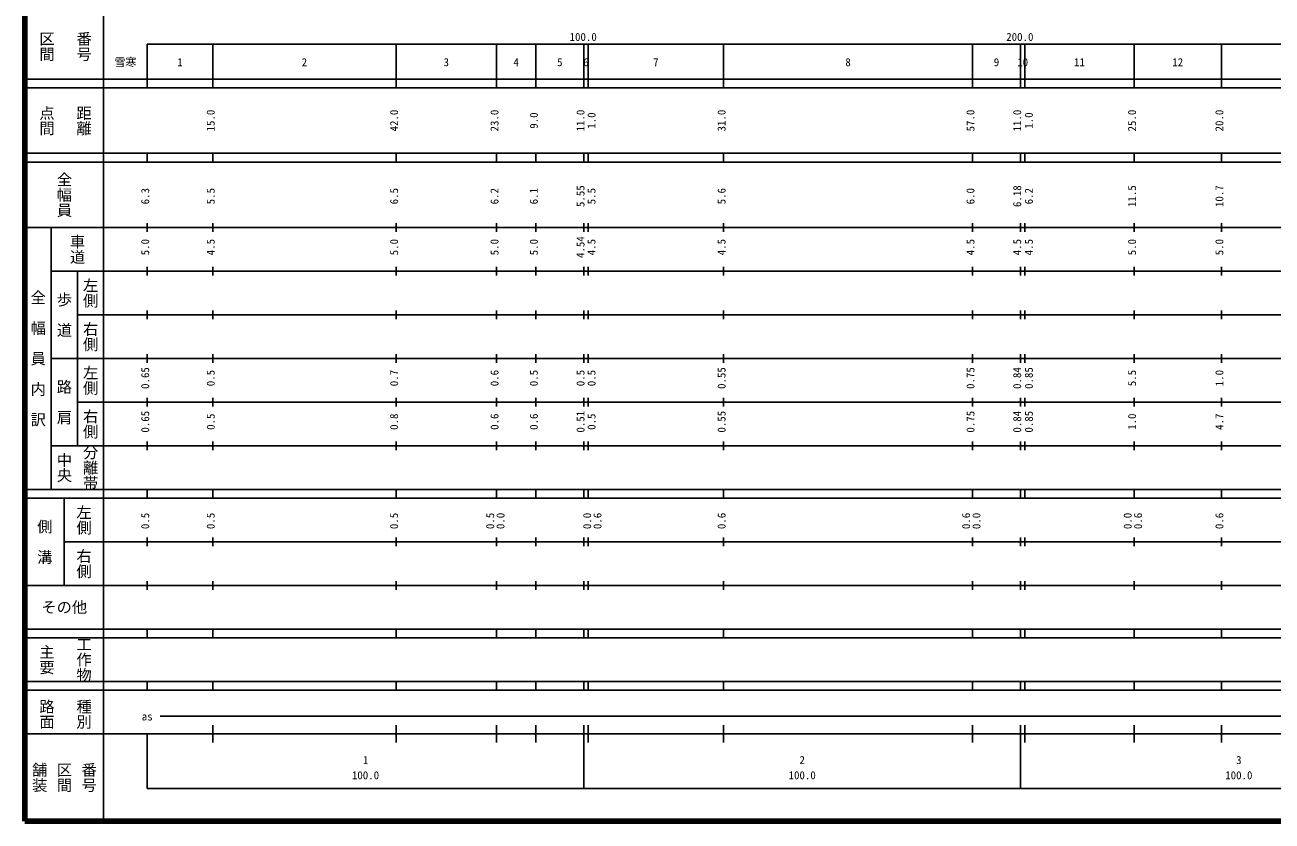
# Model space of a CAD drawing. Units: millimetres on the paper, enlarged 1000 times. Extents: x 40000 to 680000, y 20000 to 380000.
# Drawn here: x 40000 to 325608, y 20000 to 202409 of the extents above; entities that cross this region are included whole.
import ezdxf
from ezdxf.enums import TextEntityAlignment as Align

# ---------------------------------------------------------------- set-up
doc = ezdxf.new("R2010")
doc.units = ezdxf.units.MM
doc.header["$LTSCALE"] = 1000
doc.layers.add('M-TTL', color=2, linetype='Continuous', lineweight=140)
doc.layers.add('M-TTL-BAND', color=7, linetype='Continuous', lineweight=25)
doc.styles.add('@ＭＳ ゴシック', font='')
doc.styles.add('ＭＳ ゴシック', font='')
doc.styles.get('@ＭＳ ゴシック').set_extended_font_data('@MS Gothic')
doc.styles.get('ＭＳ ゴシック').set_extended_font_data('MS Gothic')

msp = doc.modelspace()

# ---------------------------------------------------------------- linework, layer by layer
at = {"layer": 'M-TTL'}
for p, q in [((40000, 380000), (40000, 20000)), ((40000, 20000), (680000, 20000))]:
    msp.add_line(p, q, dxfattribs=at)
at = {"layer": 'M-TTL-BAND'}
for p, q in [((58000, 370000), (58000, 20000)), ((68000, 198000), (579000, 198000)), ((68000, 198000), (68000, 188000)), ((83000, 188000), (83000, 198000)), ((125000, 188000), (125000, 198000)), ((148000, 188000), (148000, 198000)), ((157000, 188000), (157000, 198000)), ((168000, 188000), (168000, 198000)), ((169000, 188000), (169000, 198000)), ((200000, 188000), (200000, 198000)), ((257000, 188000), (257000, 198000)), ((268000, 188000), (268000, 198000)), ((269000, 188000), (269000, 198000)), ((294000, 188000), (294000, 198000)), ((314000, 188000), (314000, 198000)), ((40000, 190000), (579000, 190000)), ((40000, 188000), (579000, 188000)), ((40000, 173000), (579000, 173000)), ((68000, 171000), (68000, 173000)), ((83000, 171000), (83000, 173000)), ((125000, 171000), (125000, 173000)), ((148000, 171000), (148000, 173000)), ((157000, 171000), (157000, 173000)), ((168000, 171000), (168000, 173000)), ((169000, 171000), (169000, 173000)), ((200000, 171000), (200000, 173000)), ((257000, 171000), (257000, 173000)), ((268000, 171000), (268000, 173000)), ((269000, 171000), (269000, 173000)), ((294000, 171000), (294000, 173000)), ((314000, 171000), (314000, 173000)), ((40000, 171000), (579000, 171000)), ((40000, 156000), (579000, 156000)), ((46000, 96000), (46000, 156000)), ((68000, 155000), (68000, 157000)), ((83000, 155000), (83000, 157000)), ((125000, 155000), (125000, 157000)), ((148000, 155000), (148000, 157000)), ((157000, 155000), (157000, 157000)), ((168000, 155000), (168000, 157000)), ((169000, 155000), (169000, 157000)), ((200000, 155000), (200000, 157000)), ((257000, 155000), (257000, 157000)), ((268000, 155000), (268000, 157000)), ((269000, 155000), (269000, 157000)), ((294000, 155000), (294000, 157000)), ((314000, 155000), (314000, 157000)), ((46000, 146000), (579000, 146000)), ((52000, 146000), (52000, 106000)), ((68000, 145000), (68000, 147000)), ((83000, 145000), (83000, 147000)), ((125000, 145000), (125000, 147000)), ((148000, 145000), (148000, 147000)), ((157000, 145000), (157000, 147000)), ((168000, 145000), (168000, 147000)), ((169000, 145000), (169000, 147000)), ((200000, 145000), (200000, 147000)), ((257000, 145000), (257000, 147000)), ((268000, 145000), (268000, 147000)), ((269000, 145000), (269000, 147000)), ((294000, 145000), (294000, 147000)), ((314000, 145000), (314000, 147000)), ((52000, 136000), (579000, 136000)), ((68000, 135000), (68000, 137000)), ((83000, 135000), (83000, 137000)), ((125000, 135000), (125000, 137000)), ((148000, 135000), (148000, 137000)), ((157000, 135000), (157000, 137000)), ((168000, 135000), (168000, 137000)), ((169000, 135000), (169000, 137000)), ((200000, 135000), (200000, 137000)), ((257000, 135000), (257000, 137000)), ((268000, 135000), (268000, 137000)), ((269000, 135000), (269000, 137000)), ((294000, 135000), (294000, 137000)), ((314000, 135000), (314000, 137000)), ((46000, 126000), (579000, 126000)), ((68000, 125000), (68000, 127000)), ((83000, 125000), (83000, 127000)), ((125000, 125000), (125000, 127000)), ((148000, 125000), (148000, 127000)), ((157000, 125000), (157000, 127000)), ((168000, 125000), (168000, 127000)), ((169000, 125000), (169000, 127000)), ((200000, 125000), (200000, 127000)), ((257000, 125000), (257000, 127000)), ((268000, 125000), (268000, 127000)), ((269000, 125000), (269000, 127000)), ((294000, 125000), (294000, 127000)), ((314000, 125000), (314000, 127000)), ((52000, 116000), (579000, 116000)), ((68000, 115000), (68000, 117000)), ((83000, 115000), (83000, 117000)), ((125000, 115000), (125000, 117000)), ((148000, 115000), (148000, 117000)), ((157000, 115000), (157000, 117000)), ((168000, 115000), (168000, 117000)), ((169000, 115000), (169000, 117000)), ((200000, 115000), (200000, 117000)), ((257000, 115000), (257000, 117000)), ((268000, 115000), (268000, 117000)), ((269000, 115000), (269000, 117000)), ((294000, 115000), (294000, 117000)), ((314000, 115000), (314000, 117000)), ((46000, 106000), (579000, 106000)), ((68000, 105000), (68000, 107000)), ((83000, 105000), (83000, 107000)), ((125000, 105000), (125000, 107000)), ((148000, 105000), (148000, 107000)), ((157000, 105000), (157000, 107000)), ((168000, 105000), (168000, 107000)), ((169000, 105000), (169000, 107000)), ((200000, 105000), (200000, 107000)), ((257000, 105000), (257000, 107000)), ((268000, 105000), (268000, 107000)), ((269000, 105000), (269000, 107000)), ((294000, 105000), (294000, 107000)), ((314000, 105000), (314000, 107000)), ((40000, 96000), (579000, 96000)), ((68000, 94000), (68000, 96000)), ((83000, 94000), (83000, 96000)), ((125000, 94000), (125000, 96000)), ((148000, 94000), (148000, 96000)), ((157000, 94000), (157000, 96000)), ((168000, 94000), (168000, 96000)), ((169000, 94000), (169000, 96000)), ((200000, 94000), (200000, 96000)), ((257000, 94000), (257000, 96000)), ((268000, 94000), (268000, 96000)), ((269000, 94000), (269000, 96000)), ((294000, 94000), (294000, 96000)), ((314000, 94000), (314000, 96000)), ((40000, 94000), (579000, 94000)), ((49000, 94000), (49000, 74000)), ((49000, 84000), (579000, 84000)), ((68000, 83000), (68000, 85000)), ((83000, 83000), (83000, 85000)), ((125000, 83000), (125000, 85000)), ((148000, 83000), (148000, 85000)), ((157000, 83000), (157000, 85000)), ((168000, 83000), (168000, 85000)), ((169000, 83000), (169000, 85000)), ((200000, 83000), (200000, 85000)), ((257000, 83000), (257000, 85000)), ((268000, 83000), (268000, 85000)), ((269000, 83000), (269000, 85000)), ((294000, 83000), (294000, 85000)), ((314000, 83000), (314000, 85000)), ((68000, 73000), (68000, 75000)), ((83000, 73000), (83000, 75000)), ((125000, 73000), (125000, 75000)), ((148000, 73000), (148000, 75000)), ((157000, 73000), (157000, 75000)), ((168000, 73000), (168000, 75000)), ((169000, 73000), (169000, 75000)), ((200000, 73000), (200000, 75000)), ((257000, 73000), (257000, 75000)), ((268000, 73000), (268000, 75000)), ((269000, 73000), (269000, 75000)), ((294000, 73000), (294000, 75000)), ((314000, 73000), (314000, 75000)), ((40000, 74000), (579000, 74000)), ((40000, 64000), (579000, 64000)), ((68000, 62000), (68000, 64000)), ((83000, 62000), (83000, 64000)), ((125000, 62000), (125000, 64000)), ((148000, 62000), (148000, 64000)), ((157000, 62000), (157000, 64000)), ((168000, 62000), (168000, 64000)), ((169000, 62000), (169000, 64000)), ((200000, 62000), (200000, 64000)), ((257000, 62000), (257000, 64000)), ((268000, 62000), (268000, 64000)), ((269000, 62000), (269000, 64000)), ((294000, 62000), (294000, 64000)), ((314000, 62000), (314000, 64000)), ((40000, 62000), (579000, 62000)), ((40000, 52000), (579000, 52000)), ((68000, 50000), (68000, 52000)), ((83000, 50000), (83000, 52000)), ((125000, 50000), (125000, 52000)), ((148000, 50000), (148000, 52000)), ((157000, 50000), (157000, 52000)), ((168000, 50000), (168000, 52000)), ((169000, 50000), (169000, 52000)), ((200000, 50000), (200000, 52000)), ((257000, 50000), (257000, 52000)), ((268000, 50000), (268000, 52000)), ((269000, 50000), (269000, 52000)), ((294000, 50000), (294000, 52000)), ((314000, 50000), (314000, 52000)), ((40000, 50000), (579000, 50000)), ((71000, 44000), (565000, 44000)), ((40000, 40000), (579000, 40000)), ((68000, 40000), (68000, 27500)), ((83000, 38000), (83000, 42000)), ((125000, 38000), (125000, 42000)), ((148000, 38000), (148000, 42000)), ((157000, 38000), (157000, 42000)), ((168000, 27500), (168000, 42000)), ((169000, 38000), (169000, 42000)), ((200000, 38000), (200000, 42000)), ((257000, 38000), (257000, 42000)), ((268000, 27500), (268000, 42000)), ((269000, 38000), (269000, 42000)), ((294000, 38000), (294000, 42000)), ((314000, 38000), (314000, 42000)), ((68000, 27500), (579000, 27500))]:
    msp.add_line(p, q, dxfattribs=at)

# ---------------------------------------------------------------- texts
at = {"layer": 'M-TTL-BAND', "style": '@ＭＳ ゴシック'}
for s, p in [('区間', (45000, 197500)), ('番号', (53500, 197500)), ('点間', (45000, 180500)), ('距離', (53500, 180500)), ('全幅員', (49000, 163500)), ('車道', (52000, 151000)), ('左側', (55000, 141000)), ('全\u3000幅\u3000員\u3000内\u3000訳', (43000, 126000)), ('歩\u3000道', (49000, 136000)), ('右側', (55000, 131000)), ('左側', (55000, 121000)), ('路\u3000肩', (49000, 116000)), ('右側', (55000, 111000)), ('分離帯', (55000, 101000)), ('中央', (49000, 101000)), ('左側', (53500, 89000)), ('側\u3000溝', (44500, 84000)), ('右側', (53500, 79000)), ('主要', (45000, 57000)), ('工作物', (53500, 57000)), ('路面', (45000, 44500)), ('種別', (53500, 44500)), ('舗装', (43333, 30000)), ('区間', (49000, 30000)), ('番号', (54667, 30000))]:
    msp.add_text(s, height=2566, rotation=270, dxfattribs=at).set_placement(p, align=Align.MIDDLE_CENTER)
at = {"layer": 'M-TTL-BAND', "style": 'ＭＳ ゴシック'}
for s, p in [('100.0', (167844, 198195)), ('200.0', (267844, 198195)), ('雪寒', (63017, 192405)), ('1', (75500, 192405)), ('2', (104000, 192405)), ('3', (136500, 192405)), ('4', (152500, 192405)), ('5', (162500, 192405)), ('6', (168500, 192405)), ('7', (184500, 192405)), ('8', (228500, 192405)), ('9', (262500, 192405)), ('10', (268500, 192405)), ('11', (281500, 192405)), ('12', (304000, 192405)), ('as', (68000, 42500)), ('1', (118000, 32523)), ('2', (218000, 32523)), ('3', (318000, 32523)), ('100.0', (118000, 29033)), ('100.0', (218000, 29033)), ('100.0', (318000, 29033))]:
    msp.add_text(s, height=1833, dxfattribs=at).set_placement(p, align=Align.BOTTOM_CENTER)
for s, p in [('15.0', (84000, 180500)), ('42.0', (126000, 180500)), ('23.0', (149000, 180500)), ('11.0', (168696, 180500)), ('31.0', (201000, 180500)), ('57.0', (258000, 180500)), ('11.0', (268696, 180500)), ('25.0', (295000, 180500)), ('20.0', (315000, 180500)), ('9.0', (158000, 180500)), ('1.0', (171215, 180500)), ('1.0', (271367, 180500)), ('6.3', (69000, 163174)), ('5.5', (84000, 163174)), ('6.5', (126000, 163174)), ('6.2', (149000, 163174)), ('6.1', (158000, 163174)), ('5.55', (168696, 163174)), ('5.5', (171215, 163174)), ('5.6', (201000, 163174)), ('6.0', (258000, 163174)), ('6.18', (268696, 163174)), ('6.2', (271367, 163174)), ('11.5', (295000, 163174)), ('10.7', (315000, 163174)), ('5.0', (69000, 151500)), ('4.5', (84000, 151500)), ('5.0', (126000, 151500)), ('5.0', (149000, 151500)), ('5.0', (158000, 151500)), ('4.54', (168696, 151500)), ('4.5', (171215, 151500)), ('4.5', (201000, 151500)), ('4.5', (258000, 151500)), ('4.5', (268696, 151500)), ('4.5', (271367, 151500)), ('5.0', (295000, 151500)), ('5.0', (315000, 151500)), ('0.65', (69000, 121500)), ('0.5', (84000, 121500)), ('0.7', (126000, 121500)), ('0.6', (149000, 121500)), ('0.5', (158000, 121500)), ('0.5', (168696, 121500)), ('0.5', (171215, 121500)), ('0.55', (201000, 121500)), ('0.75', (258000, 121500)), ('0.84', (268696, 121500)), ('0.85', (271367, 121500)), ('5.5', (295000, 121500)), ('1.0', (315000, 121500)), ('0.65', (69000, 111500)), ('0.5', (84000, 111500)), ('0.8', (126000, 111500)), ('0.6', (149000, 111500)), ('0.6', (158000, 111500)), ('0.51', (168696, 111500)), ('0.5', (171215, 111500)), ('0.55', (201000, 111500)), ('0.75', (258000, 111500)), ('0.84', (268696, 111500)), ('0.85', (271367, 111500)), ('1.0', (295000, 111500)), ('4.7', (315000, 111500)), ('0.5', (69000, 88764)), ('0.5', (84000, 88764)), ('0.5', (126000, 88764)), ('0.5', (148000, 88764)), ('0.0', (150370, 88764)), ('0.0', (170215, 88764)), ('0.6', (172585, 88764)), ('0.6', (201000, 88764)), ('0.6', (257000, 88764)), ('0.0', (259370, 88764)), ('0.0', (294000, 88764)), ('0.6', (296370, 88764)), ('0.6', (315000, 88764))]:
    msp.add_text(s, height=1833, rotation=90, dxfattribs=at).set_placement(p, align=Align.BOTTOM_CENTER)
msp.add_text('その他', height=2566, dxfattribs=at).set_placement((49000, 69000), align=Align.MIDDLE_CENTER)

doc.saveas('drawing.dxf')
